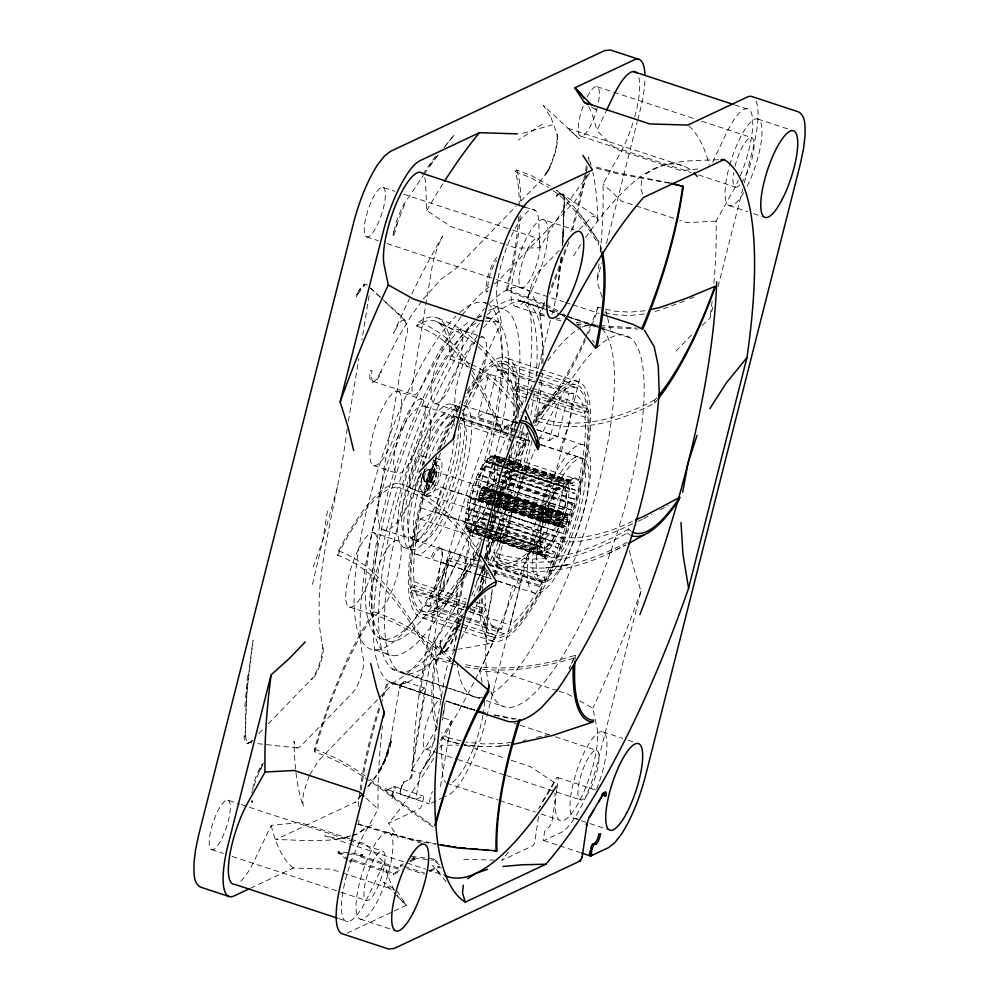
<?xml version="1.0" encoding="UTF-8"?>
<svg xmlns="http://www.w3.org/2000/svg" width="999" height="999" viewBox="0 0 999 999"><rect width="100%" height="100%" fill="white"/><g stroke="black" fill="none" stroke-linecap="round" stroke-linejoin="round"><path stroke-width="0.75" stroke-dasharray="5 3.75" d="M403.209 682.042L403.409 683.491L405.094 683.378A3.259 0.887 -71.8 0 0 404.333 681.817L400.736 684.602L399.375 687.724L390.784 739.148C391.009 749.999 384.852 762.724 378.958 772.564A393.606 107.243 -71.8 0 1 366.745 788.785M399.375 687.724L400.162 688.486A3.259 0.887 -71.8 0 1 401.86 684.377L400.736 684.602M411.438 774.3L412.225 775.062A3.259 0.887 -71.8 0 1 410.214 779.407A1.299 1.211 64.8 0 0 408.716 780.231A4.558 1.236 -71.8 0 0 411.526 774.163L436.863 622.165L437.887 607.704L436.176 597.964L436.238 591.308L441.408 558.653A20.842 5.682 -71.8 0 0 439.635 546.952A20.842 5.682 -71.8 0 0 430.881 557.929L432.23 558.878A19.53 5.32 -71.8 0 1 440.447 548.588A19.53 5.32 -71.8 0 1 442.107 559.552L441.321 558.791M380.607 371.89L380.607 372.028A20.842 5.682 -71.8 0 1 372.028 382.367A20.842 5.682 -71.8 0 1 370.367 370.679L372.04 370.567A19.53 5.32 -71.8 0 0 373.614 381.518A19.53 5.32 -71.8 0 0 381.643 371.828L380.607 371.89L395.841 341.608L411.363 315.484L422.29 300.399M390.559 740.459L383.666 764.035C399.912 712.487 389.048 755.644 378.159 773.251L385.889 757.579L378.159 773.251L385.402 758.753L390.784 739.148M495.866 494.58L484.165 490.734L484.59 488.336L567.907 515.759L567.482 518.156A6.506 1.773 -71.8 0 1 567.145 519.88L496.94 496.765M656.68 397.814A166.858 45.454 -71.8 0 1 654.857 399.875L654.632 403.059C618.131 422.677 574.325 434.79 533.903 419.992A208.366 56.768 -71.8 0 1 533.316 422.889M244.917 706.693L247.54 674.7M561.388 257.055L561.013 261.626L561.413 257.28M562.4 244.867L563.648 229.633L562.449 245.692L564.36 197.565L563.161 193.906L560.976 192.745L556.393 195.829A1.299 1.086 44 0 0 557.405 197.04L560.327 194.655L562.674 194.505L595.566 215.959L597.215 218.132L597.852 222.577A374.413 102.01 -71.8 0 0 592.832 172.328M561.65 257.842L556.93 296.503M641.633 180.482L640.821 188.287L642.819 194.83M561.013 257.892L556.555 296.041L551.972 314.173M600.874 307.917L597.939 307.217L597.502 310.926A166.234 45.292 -71.8 0 1 588.386 333.316M369.093 295.629L361.925 340.172M498.901 492.982L566.183 515.134L566.271 514.485L482.954 487.062L481.93 488.274L481.843 488.923L496.466 493.743M482.954 487.062L482.867 487.712L497.477 492.519M497.102 495.591L564.385 517.732A6.506 1.773 -71.8 0 1 565.159 516.346L566.271 514.485M542.494 538.773L465.734 513.511L466.92 508.491A39.073 10.639 -71.8 0 1 468.219 502.11L544.517 527.584L545.754 522.677L540.409 520.916L539.622 525.611A39.073 10.639 -71.8 0 0 538.336 531.992L537.15 537.012L537.687 536.401L542.494 538.773L543.144 534.365L538.336 531.992L466.92 508.491M487.412 532.854L475.599 528.971L475.774 527.784L484.515 530.669M504.545 471.99L559.44 490.059L554.095 489.223L482.679 465.721A39.073 10.639 -71.8 0 1 485.514 461.738L487.699 458.279L505.407 464.11M475.599 528.971L477.784 525.511A39.073 10.639 -71.8 0 0 480.606 521.528L552.022 545.029L557.367 547.714L480.606 522.452L480.606 521.528M502.097 464.26L487.524 459.453L487.699 458.279M502.21 480.681L567.794 502.26L573.663 503.421L574.325 499.001L501.935 475.174M538.511 816.707L534.89 841.27A3.259 0.887 -71.8 0 1 532.854 845.753L501.735 860.401A416.745 113.536 -71.8 0 0 508.966 851.385M556.705 789.872L552.459 818.668A6.506 1.773 -71.8 0 1 548.389 827.647L546.391 828.596A3.259 0.887 -71.8 0 0 544.355 833.079L543.506 838.885A3.259 0.887 -71.8 0 0 543.98 840.521L561.076 832.479A65.11 17.745 -71.8 0 0 597.989 761.126L640.983 591.208L633.229 566.408L629.283 550.062M556.93 788.361L558.041 780.781A6.506 1.773 -71.8 0 0 555.407 779.482A414.86 113.024 -71.8 0 1 542.232 801.685A6.506 1.773 -71.8 0 0 540.921 804.395M327.46 510.951L322.889 539.785L312.375 584.952M573.563 395.129L568.993 423.963L554.495 476.548M347.115 428.846C340.522 485.976 322.44 541.208 319.118 598.751L319.243 624.462L322.178 644.805M348.389 421.203L358.866 358.516M435.851 748.114A406.968 110.877 -71.8 0 1 420.204 773.276L411.288 770.341L424.737 689.834A3.259 0.887 -71.8 0 0 423.976 688.286L421.503 690.833A3.259 0.887 -71.8 0 0 419.792 694.942L424.275 668.119A19.53 5.32 -71.8 0 1 431.243 648.089A273.489 74.513 -71.8 0 0 452.122 607.991A19.53 5.32 -71.8 0 0 457.592 590.859A41.021 11.176 -71.8 0 0 457.442 610.114A41.021 11.176 -71.8 0 1 457.28 629.382L453.721 650.674M309.852 774.65L318.419 760.876L395.542 681.018A211.626 57.655 -71.8 0 0 460.764 597.065L465.896 566.408L448.052 560.539L442.907 591.196A211.626 57.655 -71.8 0 0 454.845 566.321A19.53 5.32 -71.8 0 1 462.662 556.056A19.53 5.32 -71.8 0 1 465.047 564.672L479.595 477.884A182.317 49.675 -71.8 0 0 489.485 305.207M469.23 365.172C457.592 345.841 440.109 329.62 418.506 322.265L416.733 326.086A164.273 44.755 -71.8 0 1 450.262 359.128A208.366 56.768 -71.8 0 0 399.013 483.479A166.234 45.292 -71.8 0 0 338.649 550.986L337.625 555.257C385.939 572.764 408.766 623.301 436.363 662.587L436.713 660.489A176.086 47.977 -71.8 0 1 463.486 613.761M420.204 773.276L416.171 797.439A3.259 0.887 -71.8 0 0 416.633 799.225L423.176 796.153A3.259 0.887 -71.8 0 1 423.476 798.713L421.915 804.832A3.259 0.887 -71.8 0 1 420.079 808.403L388.661 823.188L398.239 837.724M442.794 716.071L445.092 702.384M443.818 718.006L451.473 720.529L440.796 784.465A3.259 0.887 -71.8 0 1 438.786 788.798M479.645 590.384L482.579 572.877A19.53 5.32 -71.8 0 0 482.904 570.554L483.916 564.46M484.94 558.366L492.607 512.687M492.107 589.123C492.457 606.605 480.194 626.698 487.225 643.593L489.423 643.481A22.752 6.194 -71.8 0 0 493.718 639.023L498.301 630.419A374.413 102.01 -71.8 0 1 439.435 743.855M494.418 575.274L515.496 449.138A211.626 57.655 -71.8 0 0 521.391 423.838M251.86 792.669L252.26 790.421M436.575 607.979L441.908 578.958L450.949 551.161M252.472 789.285L255.282 778.283L261.226 764.809L262.175 765.883L256.256 778.683L253.184 789.285M494.88 502.347L478.796 497.052L479.258 494.717L495.629 499.762M556.967 133.878L557.567 141.121L555.819 150.924L551.086 164.947L547.34 171.503L551.923 161.701L555.556 150.549L557.417 137.687L557.392 140.26L557.38 135.027L550.799 117.083L551.173 117.832L543.381 105.419L579.308 138.811L567.107 127.959L685.177 166.658M496.291 502.809L562.112 524.475L562.862 521.89A6.506 1.773 -71.8 0 1 563.424 520.067L497.465 498.126M498.988 493.094L564.285 509.577L565.434 504.12A32.555 8.866 -71.8 0 0 560.327 486.75A32.555 8.866 -71.8 0 0 543.918 516.608L541.146 527.559A32.555 8.866 -71.8 0 0 544.83 547.964A32.555 8.866 -71.8 0 0 561.313 520.429L564.285 509.577A32.293 8.804 -71.8 0 0 554.045 493.868A32.293 8.804 -71.8 0 0 540.946 545.629A32.293 8.804 -71.8 0 0 562.986 514.735M579.507 378.783L568.993 423.963L559.39 451.136M471.029 498.613L469.73 504.045A32.555 8.866 -71.8 0 0 473.426 524.463A32.555 8.866 -71.8 0 0 489.897 496.915L494.018 480.619A32.555 8.866 -71.8 0 0 488.911 463.236A32.555 8.866 -71.8 0 0 472.502 493.106L471.029 498.613L542.445 522.127M347.227 859.952L338.087 852.834L338.399 851.61L362.674 854.457L362.362 855.681L360.214 856.692L360.527 855.469L362.674 854.457M351.973 859.502L349.825 860.501L349.513 861.725L351.66 860.726L351.973 859.502L393.631 873.213L400.961 869.754M465.197 617.057L430.219 605.544L441.171 562.262A78.134 21.291 -71.8 0 0 449.725 558.241L477.422 567.357M517.207 430.207L477.859 417.257L488.811 373.976L588.224 406.556L584.565 413.623L533.553 396.828M463.548 609.665L438.773 601.51L449.725 558.241M477.859 417.257A78.134 21.291 -71.8 0 1 486.426 413.224L497.365 369.955L536.725 382.904M392.108 795.192L393.356 795.429A3.259 0.887 -71.8 0 1 391.508 799A1.299 1.211 64.8 0 1 390.634 797.389C393.206 795.441 391.383 788.548 394.905 789.31A3.259 0.887 -71.8 0 0 394.617 786.75A1.299 1.211 64.8 0 0 393.107 787.574L393.656 789.073M392.707 795.266L394.255 789.135M544.517 527.584L467.757 502.322L468.993 497.415L562.824 527.984L563.873 526.848A6.506 1.773 -71.8 0 0 564.622 525.949L481.306 498.526L482.355 496.653L565.671 524.075L564.622 525.949M400.025 791.47L400.262 792.856A1.299 1.211 64.8 0 0 401.136 794.467A3.259 0.887 -71.8 0 1 400.849 791.907L400.025 791.47L402.747 783.041A1.299 1.211 64.8 0 1 404.245 782.217A3.259 0.887 -71.8 0 0 402.397 785.776L401.586 785.339M400.312 791.683L401.86 785.564M485.939 536.875L471.178 532.017L471.503 530.706A39.073 10.639 -71.8 0 1 469.48 530.756L469.031 532.055L545.779 557.33L540.896 554.258L486.975 536.513M487.524 459.453A39.073 10.639 -71.8 0 1 490.072 457.342L490.409 456.031L492.12 455.232L506.88 460.089M479.695 499.825L479.508 500.561L480.556 499.425M475.774 527.784A39.073 10.639 -71.8 0 1 473.214 529.907L472.889 531.218L471.178 532.017M503.446 460.377L491.783 456.531L492.12 455.232M351.66 860.726L393.319 874.437L393.631 873.213M403.234 863.923L400.512 865.209L400.199 866.433L402.934 865.146M523.676 425.986L498.826 524.2L485.926 559.752L498.876 524.25L485.926 559.702M525.199 419.942L525.973 416.92M527.884 409.365L529.795 401.81M536.288 376.123L550.437 320.217M409.74 861.95L415.184 859.377L415.497 858.153L413.111 857.367M439.223 864.722L433.504 860.276L433.816 859.053L409.54 856.193M429.458 871.702L438.986 867.219L439.298 865.996L429.77 870.479M466.658 617.532L501.635 629.045L512.574 585.776A78.134 21.291 -71.8 0 0 521.141 581.743L510.189 625.024L469.38 611.588M539.073 437.4L549.275 440.759L560.227 397.49A123.714 33.704 -71.8 0 0 535.963 426.96M562.025 521.078L546.053 537.712L527.909 553.995L484.915 723.913A65.11 17.745 -71.8 0 1 448.002 795.254L445.192 796.578M601.985 297.103L596.977 281.056L601.535 263.012M606.48 243.456L637.3 121.666M637.687 120.155L639.972 111.139A65.11 17.745 -71.8 0 0 644.992 77.335M549.275 440.759A78.134 21.291 -71.8 0 1 557.829 436.738L568.781 393.456L538.174 383.379M487.799 534.702L544.63 553.409L549.65 556.48L547.939 557.28L542.919 554.22L542.594 555.519L544.305 554.72L544.63 553.409A39.073 10.639 -71.8 0 0 547.19 551.298L552.36 554.233L554.37 551.947L549.2 549.013L477.784 525.511M562.824 527.984L563.011 527.247A6.506 1.773 -71.8 0 1 562.574 526.91L479.258 499.488L478.958 500.137L493.568 504.945M493.019 502.634L561.85 525.387L563.236 520.279A39.073 10.639 -71.8 0 0 565.247 513.548L571.053 515.097L572.29 510.189L499.912 486.363M702.11 325.387L710.039 318.269L713.086 306.243M718.031 286.688L742.769 188.948M744.292 182.942L753.034 148.351A65.11 17.745 -71.8 0 0 755.768 100.325M587.2 174.825C584.403 184.877 580.307 194.867 573.463 202.872L496.328 282.717A211.626 57.655 -71.8 0 0 494.018 283.903M337.375 487.2L322.889 539.785L313.286 566.957M565.671 524.075A6.506 1.773 -71.8 0 0 566.383 522.365L567.37 519.88L497.165 496.778M630.881 530.981A166.858 45.454 -71.8 0 1 628.621 528.946L627.36 532.966C587.112 555.981 538.036 572.19 492.345 555.919A208.366 56.768 -71.8 0 1 488.736 564.447M252.248 740.521L250.499 742.294L252.248 740.521L247.777 743.194L248.976 743.231L246.391 743.306L244.206 738.761L244.206 735.838L244.705 738.249L245.255 735.451A393.606 107.243 -71.8 0 1 253.084 640.284L246.903 690.571L245.255 735.451L246.703 741.558L251.985 743.019M632.529 521.191C605.344 534.54 573.526 543.294 543.681 533.803L542.195 538.099A166.234 45.292 -71.8 0 1 492.345 555.919M469.455 497.202A39.073 10.639 -71.8 0 1 471.478 490.484L472.852 485.364L549.612 510.626L547.902 515.546C539.31 516.545 543.356 504.895 549.612 510.626M469.031 532.055L467.782 531.306L468.231 530.007A39.073 10.639 -71.8 0 1 466.933 527.959L466.396 529.145L549.65 556.48M491.783 456.531A39.073 10.639 -71.8 0 1 493.806 456.493L494.268 455.182L572.265 481.206L566.47 480.756L505.257 460.601M507.892 461.788L573.651 483.366L567.769 482.792L496.353 459.29A39.073 10.639 -71.8 0 0 495.054 457.242L495.516 455.931L494.268 455.182M574.325 499.001L568.443 497.852L497.027 474.35L497.564 473.738L496.378 478.758A39.073 10.639 -71.8 0 1 495.079 485.139L493.843 490.047A39.073 10.639 -71.8 0 1 491.82 496.765L490.109 501.685A39.073 10.639 -71.8 0 1 487.562 508.091L485.726 513.124L562.487 538.386L485.551 512.524A39.073 10.639 -71.8 0 1 482.729 517.994L480.606 522.452M495.042 503.496L567.195 527.147L568.906 522.227L497.652 498.688M483.491 487.412L483.753 486.675L567.07 514.098L567.407 515.297A6.506 1.773 -71.8 0 1 567.594 516.233L498.851 493.606M483.753 486.675L484.09 487.874L497.24 492.207M566.183 515.134A6.506 1.773 -71.8 0 1 566.808 514.835L567.07 514.098M471.64 374.55L483.966 395.954L500.874 431.743L501.723 429.545A176.086 47.977 -71.8 0 1 517.981 420.879M471.815 595.441L484.365 563.96M309.24 775.886L304.345 790.134A22.752 6.194 -71.8 0 0 302.709 799.962L303.296 806.58A374.413 102.01 -71.8 0 1 294.018 741.158L295.379 746.99L297.452 748.001L300.2 746.765L352.972 692.332A19.53 5.32 -71.8 0 0 361.163 676.061A19.53 5.32 -71.8 0 0 363.424 659.003A211.626 57.655 -71.8 0 1 376.386 514.61L405.944 337.699C413.037 319.842 393.931 311.064 383.791 300.524M496.191 497.927L479.982 492.37L480.944 490.047L495.554 494.867M563.299 519.792L564.26 517.47L496.978 495.329M575.037 659.914A166.858 45.454 -71.8 0 1 575.387 655.232L569.243 668.493L575.387 655.232C539.11 666.62 499.962 672.364 462.412 663.985M404.508 204.42L395.841 227.335C399.787 213.374 392.12 246.154 393.718 231.431L393.119 235.314L395.891 222.989L402.21 206.843L423.289 175.524M456.918 649.575L442.507 651.748C440.234 642.07 437.1 645.854 441.421 652.634L444.992 651.835L443.981 652.097L449.612 645.953L461.763 619.155M259.066 771.89L262.175 765.883M548.201 171.041L551.086 164.947M472.852 485.364L473.189 485.564A39.073 10.639 -71.8 0 1 475.736 479.158L477.572 474.125L499.712 481.418M466.396 529.145L466.283 525.736A39.073 10.639 -71.8 0 1 465.821 521.815L465.259 522.752L487.4 530.044M496.353 459.29L496.89 458.104L497.015 461.513A39.073 10.639 -71.8 0 1 497.465 465.434L503.296 467.357M697.764 168.968L681.018 170.642L615.559 149.101L596.878 130.532L606.068 111.264M349.588 838.76L300.125 822.477L271.204 825.374L254.77 859.777A52.098 14.198 -71.8 0 1 239.073 882.529M712.574 162.25L726.373 133.342A52.098 14.198 -71.8 0 1 751.748 114.048A52.098 14.198 -71.8 0 1 739.435 177.909M351.036 839.235L365.584 844.03L384.278 862.587L367.844 896.99A52.098 14.198 -71.8 0 1 341.708 912.274A52.098 14.198 -71.8 0 1 361.201 839.31L378.134 809.24A416.745 113.536 -71.8 0 1 382.455 726.061M478.958 500.137L479.008 498.226L493.618 503.034M494.992 505.407L562.275 527.559L562.574 526.91M452.759 639.872L451.336 642.757C457.492 629.62 449.026 652.235 443.444 652.035M422.077 474.275L428.146 469.38L422.053 474.075L425.05 481.63L422.053 474.075L424.188 481.318M468.656 608.016L410.364 588.823L414.023 581.768A123.714 33.704 -71.8 0 1 420.254 519.03L435.377 511.925L537.237 545.317L542.02 548.014L488.586 530.432M527.722 394.905L513.149 390.109L516.808 383.042A132.83 36.189 -71.8 0 0 466.833 393.643M463.249 609.715L410.776 592.444L414.435 585.377L465.447 602.172M510.214 441.895A123.714 33.704 -71.8 0 0 513.573 393.731L517.22 386.663L533.254 391.945M470.117 608.491L481.78 612.337L485.427 605.269A123.714 33.704 -71.8 0 1 484.99 595.167M469.08 611.638L482.192 615.958L485.851 608.891L474.188 605.044M499.75 481.618L486.014 488.086A78.134 21.291 -71.8 0 0 492.22 463.573L563.623 487.075L578.746 479.97A123.714 33.704 -71.8 0 0 584.977 417.232L588.636 410.177L534.715 392.42M600.287 251.91A416.745 113.536 -71.8 0 0 603.009 183.891L619.942 153.809A52.098 14.198 -71.8 0 0 633.378 121.428M713.898 283.216A416.745 113.536 -71.8 0 0 716.083 221.104L733.016 191.021A52.098 14.198 -71.8 0 0 738.311 180.469M496.69 480.956L477.747 474.725A39.073 10.639 -71.8 0 1 480.569 469.255L482.679 464.797L503.084 471.503M465.259 522.752L465.821 518.319A39.073 10.639 -71.8 0 1 466.271 512.899L489.585 520.579M497.465 465.434L498.026 464.498L497.465 468.931A39.073 10.639 -71.8 0 1 497.027 474.35M263.311 763.124L261.788 765.646L265.097 760.801M547.39 171.279L541.321 179.995L517.47 204.683M461.351 740.946L449.263 737.911L447.415 740.796A166.234 45.292 -71.8 0 1 440.921 736.238M463.698 524.487L480.269 498.663L497.902 477.06M484.59 488.336L497.427 493.131M381.268 768.731L366.82 787.924M422.652 174.363L436.7 154.583M424.163 174.301L438.149 154.595M423.189 299.163L441.358 278.808L454.957 269.468L516.396 205.806M601.498 253.209A166.858 45.454 -71.8 0 0 598.151 243.606L599.113 242.32C587.112 223.401 574.425 204.296 556.618 190.334L566.283 198.614M361.226 795.017L354.795 802.634L355.294 802.197L275.674 839.659L276.648 839.572C301.373 839.822 327.285 843.468 351.311 835.888M429.682 165.622L438.236 154.92M443.931 147.777L454.383 134.69L443.881 147.565M506.643 464.523L564.447 483.541L562.437 485.826L556.93 485.239L504.458 467.969M675.923 351.186L691.895 334.54M559.178 250.424L538.911 271.403A19.53 5.32 -71.8 0 0 530.706 287.675A19.53 5.32 -71.8 0 0 528.459 304.732A211.626 57.655 -71.8 0 1 525.449 402.859M579.457 229.433L591.683 216.983L595.566 215.959M258.841 733.628L263.137 729.195M268.494 723.638L311.376 679.245M401.248 684.327L403.708 681.78M519.193 206.119A164.273 44.755 -71.8 0 0 515.072 171.653L516.77 170.055L531.88 175.849L550.249 186.064M478.796 497.052L562.4 524.238A6.506 1.773 -71.8 0 0 562.325 525.649L562.275 527.559M542.357 124.101L518.394 139.997M364.048 828.783L356.78 834.215L352.684 835.476M646.053 173.976C667.607 158.816 695.903 160.901 721.016 159.615M371.978 824.887L356.78 834.215L352.485 835.389M573.126 478.596L568.119 480.556L563.199 480.044L504.907 460.851M251.873 741.47L248.926 742.669M507.567 463.099L561.488 480.844L567.157 481.293L568.868 480.494L508.154 460.502M643.681 518.681L651.872 514.273M660.052 509.865L668.231 505.457M628.621 528.946C588.573 552.272 539.485 568.731 493.781 552.435A208.366 56.768 -71.8 0 0 530.157 437.637M607.979 553.671L625.649 544.967C587.524 565.709 541.158 581.106 498.763 564.31M627.11 542.307C589.173 562.075 542.095 577.971 500.212 560.739M440.522 452.984A123.714 33.704 -71.8 0 0 426.461 494.517L441.57 487.412L563.686 527.584M492.22 463.573L507.33 456.456M567.157 481.293L568.868 480.494L564.585 479.882L565.684 478.696L566.92 479.445L566.47 480.756A39.073 10.639 -71.8 0 1 567.769 482.792L568.306 481.605L568.431 485.027A39.073 10.639 -71.8 0 1 568.881 488.936L574.787 489.76L504.632 466.795M492.045 516.108L497.877 518.031L512.986 510.914A78.134 21.291 -71.8 0 0 506.78 535.427L491.67 542.544L485.839 540.621M488.174 563.861L545.017 582.567L544.43 577.497A123.714 33.704 -71.8 0 0 572.539 504.483L557.43 511.588A78.134 21.291 -71.8 0 0 563.623 487.075M565.247 513.548L566.945 508.429L475.561 478.558M387.137 789.909L393.681 786.825M403.309 782.292L409.278 779.482M250.562 888.186L293.344 868.044L331.381 869.18L341.558 872.539M443.781 797.252L429.707 803.87A3.259 0.887 -71.8 0 1 429.408 801.31L430.956 795.179A3.259 0.887 -71.8 0 1 432.804 791.62M410.052 860.713L415.497 858.153M393.319 874.437L400.649 870.978M347.078 933.191L392.619 911.762M393.993 911.113L406.418 905.269L396.84 890.733L383.691 882.217L395.592 894.292M654.857 399.875C618.506 419.468 574.8 431.231 534.577 416.508A208.366 56.768 -71.8 0 0 540.434 378.034M632.567 523.713C605.019 537.524 572.764 547.789 542.195 538.099M638.136 521.266L642.32 519.418M690.009 298.776L694.155 296.99M684.415 301.099L658.378 310.602L651.298 312.275M522.802 133.304L552.272 124.838M351.061 835.776L339.61 838.91L324.762 835.788L425.499 869.068M573.663 658.216C537.924 668.943 499.562 674.188 462.687 666.271M523.201 740.471L526.161 739.784M536.5 737.387L551.273 733.965M488.236 643.831L458.404 649.3M509.203 745.004C494.193 747.227 478.896 747.09 463.886 744.879L481.131 746.64M498.776 746.241L508.928 744.992M511.413 742.382L501.123 743.606L483.291 743.918L465.896 742.07M644.205 313.948L629.095 315.559L613.436 314.685L604.745 312.637M358.404 824.1L409.19 838.461L436.538 843.893M645.167 310.751L629.857 312.138L614.035 311.089L602.335 308.279M716.083 221.104L687.012 222.64L679.732 220.242M566.058 480.606L571.028 480.457M589.785 173.239A416.745 113.536 -71.8 0 0 539.835 247.814L516.371 248.127L506.193 244.78M439.81 747.914A416.745 113.536 -71.8 0 0 441.308 745.316L458.903 745.067M564.447 483.541L558.941 482.967L503.558 464.735M463.698 859.265L493.993 860.064M495.516 496.303L483.828 492.457L495.741 496.316M483.828 492.457L483.066 494.942L566.608 522.365M599.899 327.085L638.286 329.021M599.825 325.499L635.701 327.947M484.89 321.004L501.386 322.153L497.165 302.023A52.098 14.198 -71.8 0 1 514.298 230.182A52.098 14.198 -71.8 0 1 538.736 221.653L539.835 247.814M482.18 682.467L479.757 670.978L502.247 672.539L557.529 690.734M598.376 326.923L577.322 324.238M297.452 748.001L253.509 743.181M598.351 325.412L576.386 322.402M413.786 857.954L433.504 860.276M338.087 852.834L345.666 853.72M347.19 853.908L362.362 855.681M552.31 503.833L475.736 479.158M423.701 842.244L435.477 844.23M494.343 714.822L517.032 719.08M494.443 715.296L514.148 719.268M455.569 664.772L434.64 659.028A208.366 56.768 -71.8 0 1 388.686 681.73A164.273 44.755 -71.8 0 0 381.218 703.733M420.716 841.57L390.472 834.165L357.517 824.163M556.018 319.668L561.613 320.979M404.657 320.155L402.447 320.254A22.752 6.194 -71.8 0 0 398.151 324.725L393.581 333.329A374.413 102.01 -71.8 0 1 409.503 298.676M555.294 317.757L563.661 319.742M572.29 510.189L566.495 508.653A39.073 10.639 -71.8 0 0 567.794 502.26L568.98 497.24L568.443 497.852A39.073 10.639 -71.8 0 0 568.881 492.432L569.442 487.999L568.881 488.936L504.757 467.832M669.867 183.229L617.157 173.701L594.48 167.695M459.403 743.768L447.415 740.796L459.815 743.943M497.502 492.719L491.57 491.221A32.293 8.804 -71.8 0 1 469.53 522.127A32.293 8.804 -71.8 0 1 482.629 470.367A32.293 8.804 -71.8 0 1 492.869 486.063L498.701 487.987M669.555 182.879L616.72 172.577L593.743 166.346M437.624 724.5A164.273 44.755 -71.8 0 1 436.163 657.18L452.51 661.925M474.887 709.952L445.941 701.186L474.75 710.626M544.33 305.369A166.234 45.292 -71.8 0 1 539.872 314.86L545.741 316.608M520.229 215.547A166.234 45.292 -71.8 0 1 507.455 289.698A208.366 56.768 -71.8 0 1 539.472 312.999L545.229 314.722M454.37 704.008L475.049 710.214M518.319 287.075L563.911 301.91M565.384 302.385L571.266 304.308M572.727 304.782L599.2 313.399M441.083 548.788L463.311 556.068M446.553 783.166L498.276 800.062M499.75 800.549L535.227 812.125M541.133 814.06L558.866 819.854M734.64 104.883L746.39 108.754M757.904 119.081L792.182 130.37M597.015 86.701L694.28 118.706M701.648 121.129L751.748 137.625M580.606 136.126L691.121 172.515M698.488 174.937L735.339 187.063M729.183 205.594L747.751 211.713M753.458 213.586L763.461 216.883M673.913 218.331L621.54 201.099L603.009 183.891M525.074 207.105L535.352 210.489M543.893 219.805A45.579 12.413 -71.8 0 1 532.455 288.411A45.579 12.413 -71.8 0 1 512.262 280.969A45.579 12.413 -71.8 0 1 543.893 219.805L573.888 229.67M383.017 187.412A26.049 7.093 -71.8 0 1 376.473 226.611A26.049 7.093 -71.8 0 1 364.935 222.365A26.049 7.093 -71.8 0 1 383.017 187.412L394.805 191.296M403.646 194.206L511.213 229.608M512.687 230.095L537.749 238.336A26.049 7.093 -71.8 0 1 531.206 277.547A26.049 7.093 -71.8 0 1 519.667 273.301A26.049 7.093 -71.8 0 1 537.749 238.336M504.732 244.305L450.911 226.586L426.76 210.602L425.661 184.44A52.098 14.198 -71.8 0 0 424.625 177.41M366.596 236.85L378.396 240.734M387.237 243.644L494.805 279.046M496.278 279.533L521.328 287.774M523.426 301.798L543.831 308.516M549.662 310.439L556.955 312.837M558.404 313.311L565.696 315.709M567.157 316.196L594.842 325.312M515.172 306.318L545.167 316.183M484.715 302.697L502.559 308.566M486.913 317.195L491.67 318.756M459.215 329.308A39.073 10.639 -71.8 0 1 449.4 388.112A39.073 10.639 -71.8 0 1 432.092 381.73A39.073 10.639 -71.8 0 1 459.215 329.308L483.154 337.187M508.653 358.828L539.26 368.906M540.709 369.38L580.057 382.33M504.095 361.251L537.612 372.29M539.073 372.764L575.511 384.752M503.296 363.736L577.609 388.286M494.805 365.197L538.523 379.583M539.984 380.057L566.221 388.698M501.948 370.08L536.925 381.593M538.386 382.068L573.364 393.581M533.254 390.821L515.759 385.065A130.232 35.477 -71.8 0 0 465.584 397.39M534.702 391.296L587.175 408.566A130.232 35.477 -71.8 0 0 533.903 426.036M532.205 393.968L516.183 388.686A130.232 35.477 -71.8 0 1 513.823 432.43M533.666 394.443L587.587 412.187A130.232 35.477 -71.8 0 1 544.842 581.118L488.012 562.412M513.573 393.731L529.595 399.013M531.056 399.488L584.977 417.232M463.249 405.432L517.619 423.326M536.713 429.62L582.267 444.605M486.426 413.224L517.02 423.301M537.425 430.02L557.829 436.738M451.71 404.308L457.667 406.268M373.002 381.281L413.461 394.605M518.668 430.694L528.871 434.053M398.089 391.333A39.073 10.639 -71.8 0 1 388.286 450.137A39.073 10.639 -71.8 0 1 370.979 443.768A39.073 10.639 -71.8 0 1 398.089 391.333L421.903 399.163A39.073 10.639 -71.8 0 1 412.088 457.967A39.073 10.639 -71.8 0 1 394.78 451.598A39.073 10.639 -71.8 0 1 421.903 399.163M434.59 403.459L458.653 411.376A39.073 10.639 -71.8 0 1 456.418 409.428A75.474 20.567 -71.8 0 1 457.205 411.65M459.515 406.006A132.83 36.189 -71.8 0 0 456.593 411.388L460.964 412.824M462.425 413.299L528.009 434.89L528.596 439.96L516.933 436.126M462.599 414.747L528.184 436.338M460.102 417.42L515.484 435.639M424.163 406.181L448.601 414.198M454.557 416.158L515.134 436.101M516.608 436.588L531.381 441.446M540.247 444.368L583.104 458.466A65.11 17.745 -71.8 0 1 566.745 556.468A65.11 17.745 -71.8 0 1 537.899 545.854A65.11 17.745 -71.8 0 1 583.104 458.466M439.073 449.775A132.83 36.189 -71.8 0 1 453.983 416.433L459.815 418.344M460.227 418.294L515.197 436.575M516.658 437.05L532.217 441.995M541.033 444.892L577.772 456.993M461.438 420.279L525.574 441.383A130.232 35.477 -71.8 0 0 486.176 560.451M453.983 416.433L454.57 421.503L525.986 445.005A123.714 33.704 -71.8 0 0 497.877 518.031M508.791 456.943L578.746 479.97M495.516 455.931L507.317 459.827M508.628 460.252L572.265 481.206M493.806 456.493L502.559 459.378M508.391 461.288L565.222 480.007A39.073 10.639 -71.8 0 0 563.199 480.044L563.536 478.733L561.813 479.545L561.488 480.844A39.073 10.639 -71.8 0 0 558.941 482.967L559.103 481.78L556.93 485.239A39.073 10.639 -71.8 0 0 554.095 489.223L554.095 488.299L551.985 492.757A39.073 10.639 -71.8 0 0 549.163 498.226L498.151 481.431M495.054 457.242L503.796 460.127M490.409 456.031L506.643 461.376M490.072 457.342L506.106 462.624M497.552 460.327L574.313 485.601L568.431 485.027L502.847 463.436M497.015 461.513L501.386 462.949M485.689 460.564L503.933 466.433M491.583 462.637L503.246 466.471M504.707 466.945L578.009 491.108M492.107 463.099L563.523 486.6M485.514 461.738L502.997 467.495M498.039 467.982L574.787 493.256L568.881 492.432L504.757 471.328M480.569 468.319L501.236 475.124M502.435 475.524L557.33 493.593L551.985 492.757L502.435 476.448M480.569 469.255L500.974 475.974M435.427 457.842L440.197 459.415A19.53 5.32 -71.8 0 1 435.289 488.811A19.53 5.32 -71.8 0 1 426.635 485.626A19.53 5.32 -71.8 0 1 440.197 459.415M501.286 479.595L573.663 503.421M572.539 504.483L501.123 480.969A123.714 33.704 -71.8 0 1 498.201 490.784M500.886 481.805L554.32 499.388L548.988 497.627L547.152 502.659A39.073 10.639 -71.8 0 0 544.605 509.065M421.578 455.844L429.508 458.454M435.626 464.772L438.012 465.559M500.162 488.461L564.285 509.577M498.663 491.271L571.053 515.097M484.353 487.137L497.502 491.471M498.926 491.933L567.669 514.56M428.646 469.33A6.506 1.773 -71.8 0 1 427.01 479.12A6.506 1.773 -71.8 0 1 424.125 478.059A6.506 1.773 -71.8 0 1 428.646 469.33L431.331 470.204A6.506 1.773 -71.8 0 1 429.695 480.007A6.506 1.773 -71.8 0 1 426.81 478.946A6.506 1.773 -71.8 0 1 431.331 470.204M436.088 471.778A6.506 1.773 -71.8 0 1 434.453 481.58A6.506 1.773 -71.8 0 1 431.568 480.507A6.506 1.773 -71.8 0 1 436.088 471.778L566.808 514.835M498.663 492.669L567.407 515.297M430.919 471.441A5.207 1.424 -71.8 0 1 429.607 479.283A5.207 1.424 -71.8 0 1 427.297 478.434A5.207 1.424 -71.8 0 1 430.919 471.441L435.676 473.014A5.207 1.424 -71.8 0 1 434.365 480.856A5.207 1.424 -71.8 0 1 432.067 480.007A5.207 1.424 -71.8 0 1 435.676 473.014M481.93 488.274L496.553 493.094M497.964 493.556L565.247 515.696M497.877 494.205L565.159 516.346M484.478 490.259L496.178 494.105M497.602 494.567L567.794 517.682M497.29 495.042L567.482 518.156M495.691 495.129L480.944 490.047M479.982 492.37L496.053 497.664M497.602 498.389L563.424 520.067M491.82 496.765L496.191 498.214M492.145 496.965L568.906 522.227M471.141 490.284L496.253 498.638M497.377 498.913L547.902 515.546M497.04 500.224L562.862 521.89M479.258 494.717L495.342 499.999M496.753 500.474L562.574 522.14M482.38 497.127L565.696 524.55M427.634 481.331L432.392 482.892M478.696 498.863L493.706 503.758M495.129 504.22L563.873 526.848M424.55 481.68L427.222 482.567M431.98 484.128L563.011 527.247M373.476 465.484L397.277 473.326M468.993 497.415L545.754 522.677M487.562 508.091L491.933 509.527M493.394 510.002L564.497 533.953L493.568 510.601M487.737 508.678L492.157 510.139M427.684 489.572L430.057 490.347M410.789 488.311L422.702 492.232M426.461 494.517L490.584 515.634M421.928 494.53L427.884 496.491M466.383 509.09L543.144 534.365M482.729 517.994L490.01 520.392M491.471 520.866L554.133 541.495L559.477 544.193L482.729 518.918M491.046 521.053L537.687 536.401A39.073 10.639 -71.8 0 0 537.237 541.82L536.675 546.253L537.237 545.317A39.073 10.639 -71.8 0 0 537.687 549.238L537.812 552.647L538.349 551.46L543.156 554.408M465.821 518.319L537.237 541.82L542.02 544.53L465.259 519.255M471.89 524.388L543.306 547.889M420.991 507.892L542.382 547.827M477.609 526.685L554.37 551.947M485.976 531.143L547.19 551.298L547.015 552.472L549.2 549.013A39.073 10.639 -71.8 0 0 552.022 545.029L552.022 545.966L554.133 541.495A39.073 10.639 -71.8 0 0 556.967 536.038L558.978 531.593A39.073 10.639 -71.8 0 0 561.525 525.187L567.195 527.147M466.283 525.736L537.687 549.238L542.494 552.185L465.746 526.91M488.711 533.279L552.36 554.233M473.214 529.907L486.338 534.228M466.933 527.959L485.876 534.203M487.337 534.677L538.349 551.46A39.073 10.639 -71.8 0 0 539.647 553.508L545.779 557.33M468.231 530.007L482.817 534.802M484.265 535.277L539.647 553.508L539.198 554.82L540.434 555.569L540.896 554.258A39.073 10.639 -71.8 0 0 542.919 554.22M469.48 530.756L485.514 536.026M487.212 537.3L547.939 557.28M467.782 531.306L544.542 556.58L546.178 559.777M420.254 519.03L484.39 540.134M485.464 526.51A123.714 33.704 -71.8 0 1 473.014 553.995L478.846 555.919M484.677 557.829L544.43 577.497M476.348 558.578L473.426 557.617A130.232 35.477 -71.8 0 0 483.504 535.963M411.95 538.823L417.907 540.784M473.014 553.995L473.601 559.065L479.433 560.988M383.766 529.957L408.204 537.974M413.524 539.747L479.57 561.475M488.873 564.547L542.07 582.055M438.773 601.51A123.714 33.704 -71.8 0 0 470.404 559.04L479.145 561.925M489.348 565.272L541.82 582.542L542.407 587.612A132.83 36.189 -71.8 0 1 482.192 615.958M478.109 565.059L470.816 562.662A130.232 35.477 -71.8 0 1 411.825 590.434L464.298 607.704M479.57 565.546L485.402 567.457M492.682 569.855L542.232 586.163A130.232 35.477 -71.8 0 1 483.241 613.935L470.117 609.615M410.776 592.444A132.83 36.189 -71.8 0 0 470.991 564.11L478.271 566.508M479.732 566.995L485.564 568.906M492.844 571.303L542.407 587.612M373.913 532.817A39.073 10.639 -71.8 0 1 364.111 591.62A39.073 10.639 -71.8 0 1 346.79 585.252A39.073 10.639 -71.8 0 1 373.913 532.817L397.839 540.696A39.073 10.639 -71.8 0 1 387.724 599.825A39.073 10.639 -71.8 0 1 370.666 592.669A39.073 10.639 -71.8 0 1 397.839 540.696M478.871 567.832L487.624 570.704M494.905 573.114L521.141 581.743M404.046 547.527L410.027 549.5M441.171 562.262L476.148 573.776M477.597 574.263L492.182 579.058M498.002 580.968L512.574 585.776M416.733 554.395L472.564 572.764M474.038 573.251L491.67 579.058M497.552 580.993L535.751 593.568M414.023 581.768L466.483 599.025M475.237 601.91L485.427 605.269M465.334 604.557L411.413 586.813A130.232 35.477 -71.8 0 1 437.475 455.869M472.614 606.955L482.817 610.314A130.232 35.477 -71.8 0 1 482.417 595.079M425.636 605.419L464.985 618.369M466.446 618.856L497.052 628.92M432.779 610.302L464.847 620.854M466.308 621.341L504.195 633.803M421.391 610.714L495.704 635.264M423.489 614.248L459.927 626.236M461.388 626.71L494.905 637.749M422.053 617.906L493.456 641.42M349.3 606.967L372.977 614.76M558.99 691.208L567.707 694.08L573.001 697.052M382.355 639.11L388.299 641.071M375.087 649.862L392.944 655.744M602.847 731.855L622.839 738.436M628.558 740.321L632.842 741.733M404.158 673.688L475.574 697.202M404.882 681.555L424.525 688.024M446.378 700.923L474.388 710.139M514.173 723.239L518.593 724.687M520.067 725.174L548.064 734.39M555.432 736.812L596.69 750.399A26.049 7.093 -71.8 0 1 590.147 789.597A26.049 7.093 -71.8 0 1 578.608 785.351A26.049 7.093 -71.8 0 1 596.69 750.399M464.772 744.992L505.506 758.403M511.326 760.314L530.232 766.545L554.383 782.529L554.507 785.514M557.629 777.472L595.342 789.884M425.549 748.9L437.337 752.784M438.811 753.271L456.493 759.09M457.967 759.577L505.119 775.099M506.593 775.586L580.282 799.837M574.125 818.368L579.832 820.254M581.268 820.728L588.411 823.076M589.835 823.538L608.403 829.657M394.867 786.725L423.426 796.128M543.743 840.546L558.254 845.316M559.702 845.803L580.007 852.484M387.849 789.859L416.421 799.262M400.886 794.492L429.458 803.895M388.848 832.579A45.579 12.413 -71.8 0 1 377.397 901.185A45.579 12.413 -71.8 0 1 357.205 893.743A45.579 12.413 -71.8 0 1 388.848 832.579L423.126 843.855M411.613 858.203L415.184 859.377M438.986 867.219L441.371 867.994M227.959 800.187A26.049 7.093 -71.8 0 1 221.416 839.385A26.049 7.093 -71.8 0 1 209.877 835.139A26.049 7.093 -71.8 0 1 227.959 800.187L239.748 804.07M241.221 804.557L382.692 851.111A26.049 7.093 -71.8 0 1 376.148 890.321A26.049 7.093 -71.8 0 1 364.61 886.063A26.049 7.093 -71.8 0 1 382.692 851.111M400.512 865.209L403.321 866.133M404.72 866.583L424.325 873.039L424.013 874.262L407.205 868.73M360.527 855.469L402.185 869.18M360.214 856.692L400.437 869.929M343.019 873.014L393.931 889.772M211.551 849.625L223.339 853.508M232.18 856.418L339.747 891.82M341.221 892.307L366.271 900.549M360.127 919.092L394.405 930.369M339.011 918.693L347.827 921.59M367.457 285.027L366.446 284.69A22.965 6.481 -72.9 0 0 362.575 287.088L356.418 297.065L357.592 293.694L355.806 296.453L360.552 287.899L358.991 290.597L364.935 284.315L363.574 284.478L366.121 283.366L367.982 284.54M426.973 869.567L443.269 874.949M437.799 698.463L388.686 681.73L440.509 699.362M392.232 668.918L480.344 698.651M486.213 700.636L503.833 706.58M450.949 660.501C428.146 640.784 402.372 624.038 373.576 614.597A208.366 56.768 -71.8 0 0 387.799 681.068L440.422 699.213M543.718 308.641L518.606 300.137L547.764 310.027M549.637 310.639L557.017 313.149M558.491 313.649L598.376 327.16M599.862 327.66L630.881 338.162M549.225 310.527L559.428 313.986M560.889 314.485L568.181 316.958M569.642 317.445L620.666 334.752M507.455 289.698L544.73 304.046M489.697 303.034A208.366 56.768 -71.8 0 1 506.168 290.334L544.255 305.195M478.246 556.58L475.886 552.659C457.043 523.838 431.643 497.564 397.889 487.187A208.366 56.768 -71.8 0 0 373.726 611.75C402.959 621.353 429.008 638.586 451.91 658.865M515.072 171.653L530.382 177.497L548.576 187.512M418.506 322.265A166.234 45.292 -71.8 0 1 451.835 356.293L470.254 363.811M450.262 359.128L469.692 367.22M373.726 611.75A166.234 45.292 -71.8 0 0 314.56 749.213L314.76 751.922C360.264 767.532 395.442 801.935 434.815 828.109M314.56 749.213C332.742 755.519 349.687 764.934 365.347 776.061M399.013 483.479C433.179 493.981 458.753 520.791 477.572 550.124M438.224 318.244L453.059 324.7L464.772 331.506L478.246 343.431M416.733 326.086C438.623 333.516 456.555 349.712 468.568 369.193M453.309 329.42L438.898 322.927L459.403 332.63L475.936 344.43M338.649 550.986C387.287 568.993 408.991 620.916 436.713 660.489M546.078 304.658L558.091 310.801M545.566 305.806L557.292 311.988M436.538 321.553L446.903 326.573M471.565 364.498C493.381 374.4 510.077 392.332 522.39 412.525M470.991 367.907C492.657 377.797 508.641 396.116 521.066 415.959M579.607 700.761L592.832 708.191L597.065 728.308A52.098 14.198 -71.8 0 1 579.919 800.162A52.098 14.198 -71.8 0 1 555.481 808.678L554.82 793.006M591.47 107.043L597.452 110.914L595.292 108.716M553.259 190.634C572.415 204.158 585.651 224.163 598.151 243.606M370.017 779.357L433.279 826.223M563.411 313.748L565.809 315.597M576.623 323.901L582.629 328.521M561.176 314.161L564.797 316.995M433.816 859.053L439.535 863.498M338.399 851.61L347.54 858.728M479.358 344.43C498.888 360.701 511.388 383.579 523.114 405.719M562.674 194.505L564.622 198.751L562.612 246.066L564.273 198.202M366.146 798.101L378.134 809.24M405.482 320.941L370.741 288.149M370.504 287.974L382.704 299.488M478.109 346.553C497.152 364.822 511.451 387.575 523.276 411.014M396.678 895.391L406.418 905.269A416.745 113.536 -71.8 0 1 397.365 895.166M581.218 215.834L599.113 242.32A176.086 47.977 -71.8 0 1 602.385 252.11M592.37 340.272L594.318 342.62M446.216 881.855L432.742 865.609A374.413 102.01 -71.8 0 0 443.444 874.774M479.033 557.892L492.395 580.132M472.165 370.392L484.615 392.607L501.723 429.545M525.012 416.196L526.985 420.229M525.724 416.446L526.948 419.155M441.208 649.625L440.696 645.766M605.794 310.314L607.23 316.258M607.592 317.744L610.464 329.645M252.335 800.599L252.735 802.472L251.648 800.811L251.561 803.246L251.186 801.285M441.72 699.437L436.863 670.217L434.902 638.299M525.986 445.005L525.399 439.935A132.83 36.189 -71.8 0 0 485.751 558.279M456.593 411.388L457.043 415.247M470.404 559.04L470.991 564.11M589.21 161.139L588.586 157.168A374.413 102.01 -71.8 0 1 591.058 165.097M441.308 745.316L442.42 771.465A52.098 14.198 -71.8 0 0 445.566 782.417M482.679 464.797L482.679 465.721M420.554 473.688A17.108 4.658 -71.8 0 1 409.627 486.775A17.108 4.658 -71.8 0 1 416.296 460.414A17.108 4.658 -71.8 0 1 422.664 465.359M433.479 459.765A17.108 4.658 -71.8 0 1 431.63 479.945A17.108 4.658 -71.8 0 1 421.665 491.083A17.108 4.658 -71.8 0 1 426.398 467.669M454.095 440.334A65.11 17.745 -71.8 0 1 413.124 537A65.11 17.745 -71.8 0 1 414.385 461.476A65.11 17.745 -71.8 0 1 454.32 426.935M421.478 472.639A65.11 17.745 -71.8 0 1 378.534 521.003A65.11 17.745 -71.8 0 1 410.901 414.797A65.11 17.745 -71.8 0 1 423.901 464.685M540.871 520.704A39.073 10.639 -71.8 0 1 542.894 513.986M435.377 511.925A78.134 21.291 -71.8 0 1 441.57 487.412M497.365 369.955A123.714 33.704 -71.8 0 1 513.149 390.109M430.219 605.544A123.714 33.704 -71.8 0 1 414.435 585.377M443.918 444.655A123.714 33.704 -71.8 0 1 454.57 421.503M464.547 403.446A123.714 33.704 -71.8 0 1 488.811 373.976M509.702 454.433A130.232 35.477 -71.8 0 1 491.758 515.259M440.284 448.688A130.232 35.477 -71.8 0 1 454.158 417.882M457.48 411.501A130.232 35.477 -71.8 0 1 459.665 407.48M568.781 393.456A123.714 33.704 -71.8 0 1 584.565 413.623M541.82 582.542A123.714 33.704 -71.8 0 1 510.189 625.024M501.635 629.045A123.714 33.704 -71.8 0 1 485.851 608.891M485.414 583.641A123.714 33.704 -71.8 0 1 486.688 570.879M487.999 561.788A123.714 33.704 -71.8 0 1 491.67 542.544M482.542 591.833A130.232 35.477 -71.8 0 1 485.177 566.57M462.075 419.043A65.11 17.745 -71.8 0 1 454.682 491.708A65.11 17.745 -71.8 0 1 418.156 540.983A65.11 17.745 -71.8 0 1 424.925 469.155M428.821 458.941A65.11 17.745 -71.8 0 1 458.753 417.807M464.61 405.756A78.134 21.291 -71.8 0 1 460.039 487.1A78.134 21.291 -71.8 0 1 415.459 554.095A78.134 21.291 -71.8 0 1 419.83 473.051M422.34 465.796A78.134 21.291 -71.8 0 1 458.591 406.381M517.22 386.663A132.83 36.189 -71.8 0 1 515.284 428.234M512.15 446.453A132.83 36.189 -71.8 0 1 510.626 453.758M510.302 455.232A132.83 36.189 -71.8 0 1 490.059 521.765M480.531 544.567A132.83 36.189 -71.8 0 1 473.601 559.065M410.364 588.823A132.83 36.189 -71.8 0 1 437.525 453.733M534.577 423.126A132.83 36.189 -71.8 0 1 588.224 406.556M588.636 410.177A132.83 36.189 -71.8 0 1 545.017 582.567M481.78 612.337A132.83 36.189 -71.8 0 1 481.481 593.481M481.805 588.124A132.83 36.189 -71.8 0 1 484.552 565.297M459.577 424.113A65.11 17.745 -71.8 0 1 428.334 530.157A65.11 17.745 -71.8 0 1 413.723 483.891A65.11 17.745 -71.8 0 1 458.379 420.304M485.901 318.731A169.306 46.129 -71.8 0 1 465.172 543.606A169.306 46.129 -71.8 0 1 371.541 584.115A169.306 46.129 -71.8 0 1 476.036 322.989M485.726 316.795A169.306 46.129 -71.8 0 1 454.046 553.284A169.306 46.129 -71.8 0 1 365.896 577.147A169.306 46.129 -71.8 0 1 470.079 321.041M478.396 317.12A169.306 46.129 -71.8 0 1 481.456 316.558M487.337 314.835A195.342 53.222 -71.8 0 1 536.088 376.261M534.29 392.894A195.342 53.222 -71.8 0 1 530.744 415.671M527.372 432.729A195.342 53.222 -71.8 0 1 486.376 560.514M485.751 561.962A195.342 53.222 -71.8 0 1 474.675 585.851M465.996 602.609A195.342 53.222 -71.8 0 1 378.921 605.007A195.342 53.222 -71.8 0 1 480.831 321.915M596.366 348.214A195.342 53.222 -71.8 0 1 619.642 524.737A195.342 53.222 -71.8 0 1 490.721 690.983M488.886 684.914A195.342 53.222 -71.8 0 1 492.282 589.947M495.029 575.986A195.342 53.222 -71.8 0 1 535.077 449.475M539.472 439.41A195.342 53.222 -71.8 0 1 593.906 350.661M657.217 399.962A176.086 47.977 -71.8 0 1 654.632 403.059M629.732 534.69A176.086 47.977 -71.8 0 1 627.36 532.966M539.872 314.86A208.366 56.768 -71.8 0 1 541.67 364.235M486.288 570.054A208.366 56.768 -71.8 0 1 473.888 596.341M462.25 618.106A208.366 56.768 -71.8 0 1 436.163 657.18M451.835 356.293A208.366 56.768 -71.8 0 1 475.936 318.956M476.81 317.819A208.366 56.768 -71.8 0 1 484.515 308.541M587.225 166.983A166.234 45.292 -71.8 0 1 586.238 172.69M585.976 174.138A166.234 45.292 -71.8 0 1 571.94 231.593M568.718 241.995A166.234 45.292 -71.8 0 1 549.338 294.068M597.939 307.217A164.273 44.755 -71.8 0 1 585.951 336.326M585.289 337.787A164.273 44.755 -71.8 0 1 534.577 416.508M585.426 340.022A166.234 45.292 -71.8 0 1 533.903 419.992M543.681 533.803A164.273 44.755 -71.8 0 1 493.781 552.435M516.77 170.055A166.234 45.292 -71.8 0 1 520.716 203.434M586.413 165.597A164.273 44.755 -71.8 0 1 584.939 174.138M584.665 175.587A164.273 44.755 -71.8 0 1 570.491 232.854M565.284 249.113A164.273 44.755 -71.8 0 1 550.736 287.924M544.555 302.135A164.273 44.755 -71.8 0 1 539.472 312.999M449.263 737.911A164.273 44.755 -71.8 0 1 441.77 732.479M518.781 216.533A164.273 44.755 -71.8 0 1 506.168 290.334M436.85 729.307A166.234 45.292 -71.8 0 1 434.64 659.028M358.853 824.05A164.273 44.755 -71.8 0 1 358.891 819.917M361.263 790.047A164.273 44.755 -71.8 0 1 380.744 705.207M358.304 806.48A166.234 45.292 -71.8 0 1 359.902 791.32M360.102 789.822A166.234 45.292 -71.8 0 1 379.807 704.62M382.205 697.202A166.234 45.292 -71.8 0 1 387.799 681.068M314.76 751.922A164.273 44.755 -71.8 0 1 373.576 614.597M500.874 431.743A166.858 45.454 -71.8 0 1 519.73 422.689M337.625 555.257A164.273 44.755 -71.8 0 1 397.889 487.187M436.363 662.587A166.858 45.454 -71.8 0 1 461.301 618.418M467.033 390.696A136.738 37.25 -71.8 0 1 517.307 422.727M513.823 443.956A136.738 37.25 -71.8 0 1 489.61 525.924M479.42 549.737A136.738 37.25 -71.8 0 1 413.211 609.939A136.738 37.25 -71.8 0 1 434.203 459.465M437.425 450.974A136.738 37.25 -71.8 0 1 460.851 400.999M533.029 423.164A136.738 37.25 -71.8 0 1 590.696 417.557A136.738 37.25 -71.8 0 1 534.328 604.507A136.738 37.25 -71.8 0 1 479.757 599.8M480.207 590.846A136.738 37.25 -71.8 0 1 483.229 565.871M484.478 558.703A136.738 37.25 -71.8 0 1 527.684 432.854M483.641 327.66A195.342 53.222 -71.8 0 1 542.932 363.611M542.457 372.777A195.342 53.222 -71.8 0 1 535.139 425.824M531.98 440.871A195.342 53.222 -71.8 0 1 490.634 566.333M488.149 571.903A195.342 53.222 -71.8 0 1 477.759 593.518M461.126 623.251A195.342 53.222 -71.8 0 1 384.927 605.881A195.342 53.222 -71.8 0 1 477.397 335.851M601.96 329.083A195.342 53.222 -71.8 0 1 589.947 514.747A195.342 53.222 -71.8 0 1 489.385 694.755M482.529 697.177A195.342 53.222 -71.8 0 1 456.83 661.788M455.956 639.772A195.342 53.222 -71.8 0 1 534.702 380.956M547.914 360.614A195.342 53.222 -71.8 0 1 581.031 327.759M582.405 327.11A195.342 53.222 -71.8 0 1 600.874 328.172M435.914 460.864A19.53 5.32 -71.8 0 1 430.02 485.502A19.53 5.32 -71.8 0 1 420.591 492.782A19.53 5.32 -71.8 0 1 424.85 469.418M458.716 425.624A75.474 20.567 -71.8 0 1 416.433 542.307A75.474 20.567 -71.8 0 1 406.006 477.747A75.474 20.567 -71.8 0 1 455.931 408.404A39.073 10.639 -71.8 0 1 459.278 375.1A39.073 10.639 -71.8 0 1 475.899 340.771M480.219 337.35A39.073 10.639 -71.8 0 1 483.566 368.082A39.073 10.639 -71.8 0 1 461.688 410.839M459.99 407.717A75.474 20.567 -71.8 0 0 407.829 495.492A75.474 20.567 -71.8 0 0 431.693 532.392A75.474 20.567 -71.8 0 0 462.362 411.388A39.073 10.639 -71.8 0 1 462.038 410.726M461.176 316.633A211.626 57.655 -71.8 0 0 422.115 385.139A19.53 5.32 -71.8 0 1 414.073 394.83A19.53 5.32 -71.8 0 1 412.512 383.878L432.854 262.65L437.587 246.765L442.482 236.376A374.413 102.01 -71.8 0 0 410.177 297.277M462.075 315.397A211.626 57.655 -71.8 0 1 489.21 286.938M448.052 560.539A182.317 49.675 -71.8 0 1 354.208 592.419A182.317 49.675 -71.8 0 1 455.931 316.121M459.79 312.487A182.317 49.675 -71.8 0 1 488.349 304.383M488.836 310.552A182.317 49.675 -71.8 0 1 506.143 452.572M465.896 566.408A182.317 49.675 -71.8 0 1 372.165 595.504A182.317 49.675 -71.8 0 1 476.698 319.218M477.647 318.369A182.317 49.675 -71.8 0 1 481.481 315.197M477.547 601.935A19.53 5.32 -71.8 0 1 472.952 614.847A273.489 74.513 -71.8 0 1 460.489 639.585M454.882 649.937A273.489 74.513 -71.8 0 1 452.072 654.944A19.53 5.32 -71.8 0 0 445.104 674.974L434.028 740.584L428.459 758.253L422.852 768.83A374.413 102.01 -71.8 0 0 434.44 751.685M361.376 795.404A393.606 107.243 -71.8 0 1 355.619 802.11M587.15 96.928A26.049 7.093 -71.8 0 1 597.514 86.963A26.049 7.093 -71.8 0 1 597.976 104.845M597.377 107.38A26.049 7.093 -71.8 0 1 580.968 136.226A26.049 7.093 -71.8 0 1 583.516 105.12M444.268 708.441A26.049 7.093 -71.8 0 1 442.32 720.154M435.427 738.673A26.049 7.093 -71.8 0 1 423.476 737.287A26.049 7.093 -71.8 0 1 439.96 699.675M496.79 257.292A20.842 5.682 -71.8 0 0 488.449 274.737A20.842 5.682 -71.8 0 0 486.288 292.12A1.299 1.149 -13.8 0 1 487.987 291.421A19.53 5.32 -71.8 0 1 496.553 260.464M540.059 807.03A6.506 1.773 -71.8 0 1 540.359 805.968A416.745 113.536 -71.8 0 1 538.736 808.566M688.885 125.986A416.745 113.536 -71.8 0 1 709.19 164.685M712.112 301.211A416.745 113.536 -71.8 0 1 710.039 318.269M640.983 591.208A416.745 113.536 -71.8 0 1 592.832 708.191M554.383 782.529A416.745 113.536 -71.8 0 1 541.133 804.719M394.48 890.446A416.745 113.536 -71.8 0 1 384.278 862.587M459.652 421.678A416.745 113.536 -71.8 0 1 501.386 322.153M588.698 106.581A416.745 113.536 -71.8 0 1 596.878 130.532M599.038 263.986A416.745 113.536 -71.8 0 1 596.977 281.056M527.909 553.995A416.745 113.536 -71.8 0 1 479.757 670.978M433.778 758.141A416.745 113.536 -71.8 0 1 388.661 823.188M293.344 868.044A416.745 113.536 -71.8 0 1 271.204 825.374M426.76 210.602A416.745 113.536 -71.8 0 1 444.493 181.281M437.35 727.035A406.968 110.877 -71.8 0 1 411.288 770.341M451.473 720.529A406.968 110.877 -71.8 0 1 439.572 741.758M484.602 701.223A52.098 14.198 -71.8 0 1 483.191 713.91M482.942 715.346A52.098 14.198 -71.8 0 1 451.261 782.929M585.539 237.675A374.413 102.01 -71.8 0 1 692.694 171.703M413.249 760.264A374.413 102.01 -71.8 0 1 490.072 427.36M573.438 255.944A374.413 102.01 -71.8 0 1 582.08 242.732M729.695 165.16A45.579 12.413 -71.8 0 1 759.752 120.554A45.579 12.413 -71.8 0 1 746.453 187.687M743.706 192.67A45.579 12.413 -71.8 0 1 726.835 203.359A45.579 12.413 -71.8 0 1 729.295 166.583M734.977 166.371A26.049 7.093 -71.8 0 1 753.196 139.098A26.049 7.093 -71.8 0 1 742.444 181.556M739.76 184.977A26.049 7.093 -71.8 0 1 733.666 172.577M577.634 818.006A45.579 12.413 -71.8 0 1 575.474 775.074A45.579 12.413 -71.8 0 1 603.583 732.23A45.579 12.413 -71.8 0 1 596.578 789.123M638.848 77.472A52.098 14.198 -71.8 0 1 634.215 118.619M440.272 640.521L440.234 645.766L440.272 640.521M556.406 195.517L558.054 194.031L556.406 195.517M556.006 511.838L555.581 514.235A6.506 1.773 -71.8 0 1 555.244 515.959L554.482 518.444A6.506 1.773 -71.8 0 1 553.771 520.154L552.722 522.04A6.506 1.773 -71.8 0 1 551.972 522.927L550.924 524.075L551.111 523.339A6.506 1.773 -71.8 0 1 550.674 523.001L550.374 523.638L550.424 521.728A6.506 1.773 -71.8 0 1 550.499 520.317L550.961 517.969A6.506 1.773 -71.8 0 1 551.523 516.146L552.484 513.823A6.506 1.773 -71.8 0 1 553.259 512.437L554.37 510.564L554.283 511.213A6.506 1.773 -71.8 0 1 554.907 510.914L555.169 510.189L555.506 511.376A6.506 1.773 -71.8 0 1 555.694 512.312L556.006 511.838M387.487 752.871L385.464 758.703L387.487 752.871M547.827 171.029L544.692 176.049L547.827 171.029M386.089 788.036L385.926 788.161A4.558 1.236 -71.8 0 0 386.563 790.659A1.299 1.211 64.8 0 1 388.062 789.822A3.259 0.887 -71.8 0 1 387.612 788.036L386.089 788.036M561.226 193.993L560.052 194.48L561.226 193.993M555.232 566.533L545.804 567.932L569.105 564.535L555.232 566.533M431.68 480.619A5.207 1.424 -71.8 0 0 433.479 472.352A5.207 1.424 -71.8 0 0 429.807 478.533A5.207 1.424 -71.8 0 0 431.68 480.619M431.905 485.502A13.024 3.546 -71.8 0 0 436.101 465.022A13.024 3.546 -71.8 0 0 426.96 480.994A13.024 3.546 -71.8 0 0 431.905 485.502M434.278 486.276A13.024 3.546 -71.8 0 0 438.486 465.809A13.024 3.546 -71.8 0 0 429.345 481.768A13.024 3.546 -71.8 0 0 434.278 486.276M482.067 497.24A6.506 1.773 -71.8 0 0 483.703 487.45A6.506 1.773 -71.8 0 0 479.183 496.178A6.506 1.773 -71.8 0 0 482.067 497.24M560.089 560.951A65.11 17.745 -71.8 0 0 581.343 458.429A65.11 17.745 -71.8 0 0 535.601 537.874A65.11 17.745 -71.8 0 0 560.089 560.951M559.877 570.067A78.134 21.291 -71.8 0 0 586.026 446.528A78.134 21.291 -71.8 0 0 531.118 540.671A78.134 21.291 -71.8 0 0 559.877 570.067M565.422 544.88A44.281 12.063 -71.8 0 0 576.535 478.246A44.281 12.063 -71.8 0 0 545.791 537.662A44.281 12.063 -71.8 0 0 565.422 544.88M312.5 679.02A1.299 1.086 44 0 0 311.126 679.757A20.842 5.682 -71.8 0 0 319.867 662.399A20.842 5.682 -71.8 0 0 322.265 644.205A1.299 1.149 -13.8 0 0 322.952 645.691A19.53 5.32 -71.8 0 1 320.704 662.749A19.53 5.32 -71.8 0 1 312.5 679.02"/><path stroke-width="1.5" d="M649.475 309.802L659.54 307.592L686.65 298.189L714.922 286.388L714.909 288.037A176.086 47.977 -71.8 0 1 658.091 398.888M435.552 825.211A166.858 45.454 -71.8 0 1 488.523 692.057L489.035 684.79L488.149 689.897A176.086 47.977 -71.8 0 0 434.877 825.661M463.324 885.176L462.512 892.969L465.297 902.134L545.829 864.235A393.943 107.33 -71.8 0 0 688.598 588.224L746.94 357.63A393.943 107.33 -71.8 0 0 724.138 159.54L721.016 159.615M582.08 857.342L586.838 825.112M590.584 854.282L591.62 853.983L591.908 854.969A1.299 1.211 64.8 0 1 590.409 855.793A3.259 0.887 -71.8 0 1 589.922 854.157C587.549 851.635 595.741 846.715 592.807 843.868A3.259 0.887 -71.8 0 0 590.784 848.363L591.445 848.476M591.208 854.207L592.057 848.413M682.679 492.145L688.011 463.136L697.052 435.339M479.92 554.045L496.341 581.518L495.541 585.364A166.858 45.454 -71.8 0 0 465.122 613.011M305.219 641.932L289.248 658.578L271.104 674.862L228.109 844.767A65.11 17.745 -71.8 0 0 234.003 895.978L249.188 888.835M353.658 450.499L347.914 426.71L340.172 401.91L383.166 231.993A65.11 17.745 -71.8 0 1 420.067 160.652L479.408 132.717L517.445 133.854M370.679 663.486L376.423 687.275L384.178 712.075L341.183 881.992A65.11 17.745 -71.8 0 0 342.058 933.715L388.486 948.988L394.13 948.501L580.207 860.951M419.118 472.052L435.089 455.407L453.234 439.135L496.241 269.218A65.11 17.745 -71.8 0 1 533.141 197.864L592.482 169.942L582.904 155.407M635.401 519.967L643.993 516.283L679.77 497.302L679.133 499.575A176.086 47.977 -71.8 0 1 631.006 535.339M520.966 422.777A166.858 45.454 -71.8 0 1 537.837 449.488L539.423 445.766L536.8 440.384M606.73 109.89L613.299 96.129A52.098 14.198 -71.8 0 1 636.675 72.939M511.825 744.63L552.16 735.601L592.719 722.09L593.681 720.229A166.858 45.454 -71.8 0 1 574.937 661.45M271.104 674.862A416.745 113.536 -71.8 0 0 265.06 772.027L248.139 802.097A52.098 14.198 -71.8 0 0 229.67 855.693A52.098 14.198 -71.8 0 0 234.753 884.377L337.55 918.206M598.613 801.885L602.984 794.33A7.817 2.123 -71.8 0 1 606.156 795.878A1.299 0.674 8.4 0 1 604.47 796.066A6.506 1.773 -71.8 0 0 603.059 793.094M594.23 809.265L589.81 816.683A1.299 0.824 31.7 0 1 588.96 817.032M709.802 408.653L726.373 382.842L746.94 357.63M477.659 711.575L508.229 721.528C520.929 723.376 532.155 715.571 541.321 707.829L557.479 689.809M556.743 690.896C617.195 603.521 651.286 497.927 659.215 392.307L658.266 365.784L654.133 346.578L644.43 330.219M566.008 317.932L580.519 329.233L595.604 348.014L597.24 346.141A176.086 47.977 -71.8 0 0 602.385 252.11M520.054 719.642A166.858 45.454 -71.8 0 0 496.94 850.873L457.567 847.951L438.424 844.729M467.732 878.67L475.811 873.388L487.574 869.33M628.296 543.668L644.455 534.652M724.138 159.54L643.606 197.44A393.943 107.33 -71.8 0 0 500.836 473.464L442.495 704.045A393.943 107.33 -71.8 0 0 465.297 902.134M593.369 844.23L595.367 843.281L595.691 844.542A7.817 2.123 -71.8 0 0 600.574 833.765A1.299 0.674 8.4 0 1 598.876 833.953A6.506 1.773 -71.8 0 1 594.817 842.931L595.367 843.281M593.681 844.817L595.691 843.88M591.333 855.718L608.428 847.676L614.685 842.831L621.465 834.177C632.579 816.608 639.86 796.927 645.229 776.935L800.286 164.161L803.521 148.876L805.107 135.302C804.657 127.522 806.555 116.696 798.576 111.9L752.16 96.628A65.11 17.745 -71.8 0 0 747.14 97.14L687.799 125.075L649.762 123.938L584.303 102.398L574.737 87.862L634.078 59.928A65.11 17.745 -71.8 0 1 644.942 74.538M519.592 719.842L518.693 720.192A176.086 47.977 -71.8 0 0 496.103 851.435M503.071 866.47L522.415 864.772L545.829 864.235M265.06 772.027L294.143 770.479L359.603 792.032L363.961 796.078M483.391 320.904L478.896 320.579L413.436 299.038L388.311 284.927L384.091 264.81A52.098 14.198 -71.8 0 1 396.054 204.121A52.098 14.198 -71.8 0 1 422.277 173.277L525.074 207.105M459.365 847.627L465.384 848.151M471.391 848.675L477.397 849.187M483.416 849.712L487.924 850.099M493.943 850.624L496.94 850.873M441.108 844.642L444.155 845.142M447.19 845.641L450.237 846.141M453.284 846.628L456.318 847.127M672.851 183.941L683.304 186.438A176.086 47.977 -71.8 0 1 642.732 329.283L633.029 324.413L602.147 314.36M671.016 183.254L683.304 186.438M476.535 710.664L485.389 713.323M639.085 59.416L610.514 50.012L604.57 50.612L390.572 151.324L384.315 156.169L377.535 164.823C366.421 182.392 359.141 202.073 353.771 222.065L198.714 834.839L195.479 850.124L193.893 863.698C194.343 871.478 192.445 882.304 200.424 887.1L228.996 896.49M633.316 71.541L733.179 104.395M581.455 852.959L590.159 855.831M584.303 102.398L587.887 104.72M453.096 659.839L488.149 689.897L488.523 692.057M592.045 105.419L574.737 87.862A416.745 113.536 -71.8 0 1 583.791 97.964M525.449 423.826L537.837 449.488M525.174 409.64L535.526 432.505M688.598 588.224L682.966 554.395L681.006 522.477M679.77 497.302A166.858 45.454 -71.8 0 1 632.105 531.78M714.922 286.388A166.858 45.454 -71.8 0 1 658.541 395.629M682.692 186.201A166.858 45.454 -71.8 0 1 641.82 328.421M601.498 253.209A166.858 45.454 -71.8 0 1 595.604 348.014M519.293 420.716A176.086 47.977 -71.8 0 1 539.423 445.766M465.259 611.263A176.086 47.977 -71.8 0 1 496.341 581.518M592.719 722.09A176.086 47.977 -71.8 0 1 573.264 666.283M602.459 793.78A6.506 1.773 -71.8 0 0 601.823 794.767A1.299 0.749 29.7 0 0 602.946 794.53L589.86 816.458A7.817 2.123 -71.8 0 0 586.75 825.274A1.299 0.674 8.4 0 0 586.063 824.312M582.005 856.992A1.299 0.674 8.4 0 1 581.992 857.504L580.769 860.201A1.299 1.211 64.8 0 1 579.27 861.038A3.259 0.887 -71.8 0 0 580.456 859.365M383.566 716.77A416.745 113.536 -71.8 0 1 384.178 712.075M453.234 439.135A416.745 113.536 -71.8 0 1 454.82 434.752M340.172 401.91A416.745 113.536 -71.8 0 1 388.311 284.927M444.493 181.281A416.745 113.536 -71.8 0 1 479.408 132.717M693.855 172.79A374.413 102.01 -71.8 0 1 697.177 176.486M716.683 281.83A374.413 102.01 -71.8 0 1 639.86 614.735M556.48 786.151A374.413 102.01 -71.8 0 1 444.755 875.436M627.11 812.212A45.579 12.413 -71.8 0 0 638.548 743.606A45.579 12.413 -71.8 0 0 606.917 804.782A45.579 12.413 -71.8 0 0 627.11 812.212M413.111 912.936A45.579 12.413 -71.8 0 0 424.55 844.33A45.579 12.413 -71.8 0 0 392.907 905.494A45.579 12.413 -71.8 0 0 413.111 912.936M568.156 300.162A45.579 12.413 -71.8 0 0 579.607 231.556A45.579 12.413 -71.8 0 0 547.964 292.719A45.579 12.413 -71.8 0 0 568.156 300.162M782.167 199.438A45.579 12.413 -71.8 0 0 793.606 130.832A45.579 12.413 -71.8 0 0 761.975 192.008A45.579 12.413 -71.8 0 0 782.167 199.438"/></g></svg>
